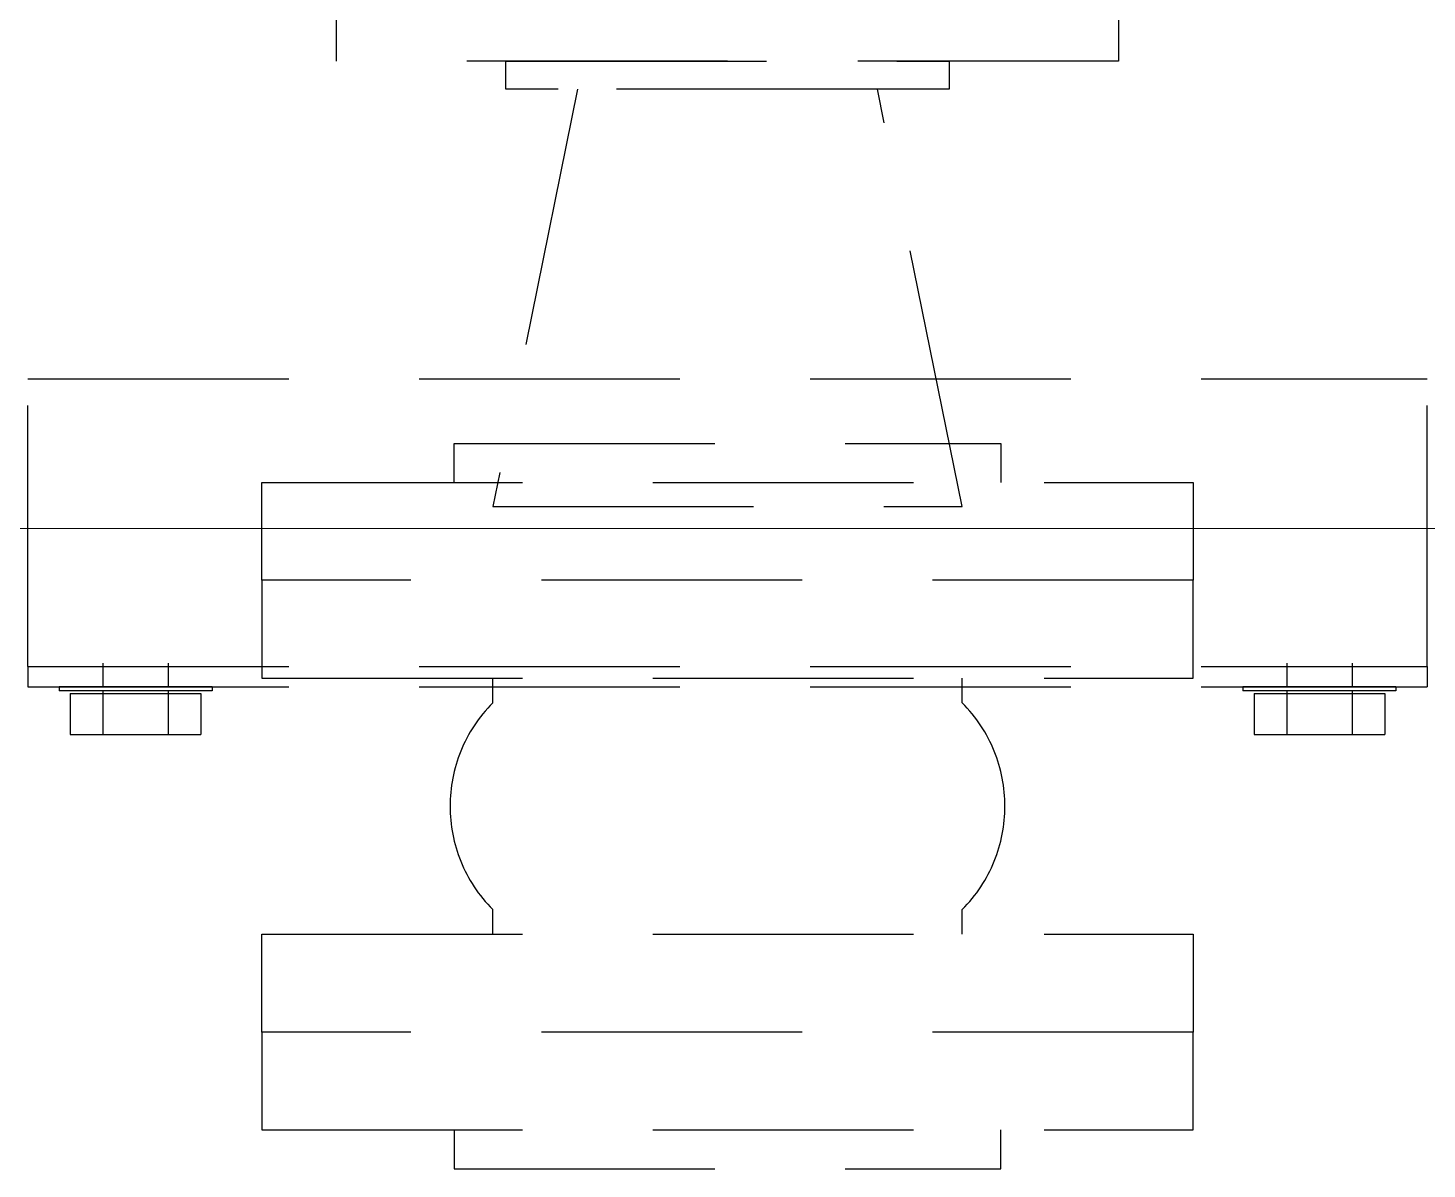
# Model space of a CAD drawing. Extents: x -32000 to 416743, y -254124 to 144214.
# Drawn here: x 255624.6 to 255965.4, y 64144.1 to 64421.9 of the extents above; entities that cross this region are included whole.
import ezdxf

# ---------------------------------------------------------------- set-up
doc = ezdxf.new("R2010")
doc.units = 0
doc.header["$LTSCALE"] = 10
doc.linetypes.add('XFM1Q40$0$HIDDEN', pattern=[9.525, 6.35, -3.175])
doc.layers.add('XFM1Q40$0$M-EQPM-MAU', color=22, linetype='Continuous')
doc.layers.add('XFM7P40ICA$0$H12PL4$0$L40_19_MEJI', color=252, linetype='Continuous')

# ---------------------------------------------------------------- blocks, each defined once
blk = doc.blocks.new('XFM1Q40')
at = {"layer": 'XFM1Q40$0$M-EQPM-MAU', "color": 252, "linetype": 'XFM1Q40$0$HIDDEN'}
for p, q in [((255699.75, 64413.8, 30.78), (255699.75, 64429.8, 30.78)), ((255890.25, 64429.8, 30.78), (255890.25, 64413.8, 30.78)), ((255890.25, 64413.8, 30.78), (255699.75, 64413.8, 30.78)), ((255741.02, 64407.03, 30.78), (255741.02, 64413.8, 30.78)), ((255741.02, 64413.8, 30.78), (255848.97, 64413.8, 30.78)), ((255848.97, 64413.8, 30.78), (255848.97, 64407.03, 30.78)), ((255758.5, 64407.03, 30.78), (255737.85, 64305.42, 30.78)), ((255848.97, 64407.03, 30.78), (255741.02, 64407.03, 30.78)), ((255831.5, 64407.03, 30.78), (255758.5, 64407.03, 30.78)), ((255852.15, 64305.42, 30.78), (255831.5, 64407.03, 30.78)), ((255624.63, 64336.47, 2.63), (255965.37, 64336.47, 2.63)), ((255624.63, 64266.47, 2.63), (255624.63, 64336.47, 2.63)), ((255965.37, 64266.47, 2.63), (255965.37, 64336.47, 2.63)), ((255728.42, 64311.24, 30.78), (255728.42, 64320.76, 30.78)), ((255728.42, 64320.76, 30.78), (255861.58, 64320.76, 30.78)), ((255861.58, 64320.76, 30.78), (255861.58, 64311.24, 30.78)), ((255681.59, 64287.42, 30.78), (255681.59, 64311.24, 30.78)), ((255681.59, 64311.24, 30.78), (255908.41, 64311.24, 30.78)), ((255908.41, 64311.24, 30.78), (255908.41, 64287.42, 30.78)), ((255737.85, 64305.42, 30.78), (255852.15, 64305.42, 30.78)), ((255908.41, 64287.42, 30.78), (255681.59, 64287.42, 30.78)), ((255681.59, 64287.42, 30.78), (255681.59, 64263.61, 30.78)), ((255908.41, 64287.42, 30.78), (255681.59, 64287.42, 30.78)), ((255908.41, 64263.61, 30.78), (255908.41, 64287.42, 30.78)), ((255642.86, 64267.28, -94.37), (255642.86, 64261.47, -94.37)), ((255642.86, 64267.28, -48.37), (255642.86, 64261.47, -48.37)), ((255642.86, 64267.28, -2.37), (255642.86, 64261.47, -2.37)), ((255658.81, 64267.28, -94.37), (255658.81, 64261.47, -94.37)), ((255658.81, 64267.28, -48.37), (255658.81, 64261.47, -48.37)), ((255658.81, 64267.28, -2.37), (255658.81, 64261.47, -2.37)), ((255931.19, 64267.28, -94.37), (255931.19, 64261.47, -94.37)), ((255931.19, 64267.28, -48.37), (255931.19, 64261.47, -48.37)), ((255931.19, 64267.28, -2.37), (255931.19, 64261.47, -2.37)), ((255947.14, 64267.28, -94.37), (255947.14, 64261.47, -94.37)), ((255947.14, 64267.28, -48.37), (255947.14, 64261.47, -48.37)), ((255947.14, 64267.28, -2.37), (255947.14, 64261.47, -2.37)), ((255624.63, 64266.47, 2.63), (255965.37, 64266.47, 2.63)), ((255681.59, 64263.61, 30.78), (255908.41, 64263.61, 30.78)), ((255737.85, 64257.61, 30.78), (255737.85, 64263.61, 30.78)), ((255852.15, 64257.61, 30.78), (255852.15, 64263.61, 30.78)), ((255624.63, 64261.47, -2.37), (255965.37, 64261.47, -2.37)), ((255624.63, 64261.47, -2.37), (255965.37, 64261.47, -2.37)), ((255632.19, 64261.47, -94.37), (255632.19, 64260.47, -94.37)), ((255632.19, 64261.47, -48.37), (255632.19, 64260.47, -48.37)), ((255632.19, 64261.47, -2.37), (255632.19, 64260.47, -2.37)), ((255642.86, 64260.47, -94.37), (255642.86, 64259.84, -94.37)), ((255642.86, 64260.47, -48.37), (255642.86, 64259.84, -48.37)), ((255642.86, 64260.47, -2.37), (255642.86, 64259.84, -2.37)), ((255658.81, 64260.47, -94.37), (255658.81, 64259.84, -94.37)), ((255658.81, 64260.47, -48.37), (255658.81, 64259.84, -48.37)), ((255658.81, 64260.47, -2.37), (255658.81, 64259.84, -2.37)), ((255669.49, 64261.47, -94.37), (255669.49, 64260.47, -94.37)), ((255669.49, 64261.47, -48.37), (255669.49, 64260.47, -48.37)), ((255669.49, 64261.47, -2.37), (255669.49, 64260.47, -2.37)), ((255920.51, 64261.47, -94.37), (255920.51, 64260.47, -94.37)), ((255920.51, 64261.47, -48.37), (255920.51, 64260.47, -48.37)), ((255920.51, 64261.47, -2.37), (255920.51, 64260.47, -2.37)), ((255931.19, 64260.47, -94.37), (255931.19, 64259.84, -94.37)), ((255931.19, 64260.47, -48.37), (255931.19, 64259.84, -48.37)), ((255931.19, 64260.47, -2.37), (255931.19, 64259.84, -2.37)), ((255947.14, 64260.47, -94.37), (255947.14, 64259.84, -94.37)), ((255947.14, 64260.47, -48.37), (255947.14, 64259.84, -48.37)), ((255947.14, 64260.47, -2.37), (255947.14, 64259.84, -2.37)), ((255957.81, 64261.47, -94.37), (255957.81, 64260.47, -94.37)), ((255957.81, 64261.47, -48.37), (255957.81, 64260.47, -48.37)), ((255957.81, 64261.47, -2.37), (255957.81, 64260.47, -2.37)), ((255634.93, 64259.84, -94.37), (255634.93, 64249.84, -94.37)), ((255634.93, 64259.84, -48.37), (255634.93, 64249.84, -48.37)), ((255634.93, 64259.84, -2.37), (255642.88, 64259.84, 11.41)), ((255634.93, 64259.84, -2.37), (255634.93, 64249.84, -2.37)), ((255642.88, 64259.84, 11.41), (255658.79, 64259.84, 11.41)), ((255642.88, 64259.84, 11.41), (255642.88, 64249.84, 11.41)), ((255658.79, 64259.84, 11.41), (255666.75, 64259.84, -2.37)), ((255658.79, 64259.84, 11.41), (255658.79, 64249.84, 11.41)), ((255666.75, 64259.84, -94.37), (255666.75, 64249.84, -94.37)), ((255666.75, 64259.84, -48.37), (255666.75, 64249.84, -48.37)), ((255666.75, 64259.84, -2.37), (255666.75, 64249.84, -2.37)), ((255923.25, 64259.84, -94.37), (255923.25, 64249.84, -94.37)), ((255923.25, 64259.84, -48.37), (255923.25, 64249.84, -48.37)), ((255923.25, 64259.84, -2.37), (255931.21, 64259.84, 11.41)), ((255923.25, 64259.84, -2.37), (255923.25, 64249.84, -2.37)), ((255931.21, 64259.84, 11.41), (255947.12, 64259.84, 11.41)), ((255931.21, 64259.84, 11.41), (255931.21, 64249.84, 11.41)), ((255947.12, 64259.84, 11.41), (255955.07, 64259.84, -2.37)), ((255947.12, 64259.84, 11.41), (255947.12, 64249.84, 11.41)), ((255955.07, 64259.84, -94.37), (255955.07, 64249.84, -94.37)), ((255955.07, 64259.84, -48.37), (255955.07, 64249.84, -48.37)), ((255955.07, 64259.84, -2.37), (255955.07, 64249.84, -2.37)), ((255634.93, 64249.84, -2.37), (255642.88, 64249.84, 11.41)), ((255642.88, 64249.84, 11.41), (255658.79, 64249.84, 11.41)), ((255658.79, 64249.84, 11.41), (255666.75, 64249.84, -2.37)), ((255923.25, 64249.84, -2.37), (255931.21, 64249.84, 11.41)), ((255931.21, 64249.84, 11.41), (255947.12, 64249.84, 11.41)), ((255947.12, 64249.84, 11.41), (255955.07, 64249.84, -2.37)), ((255737.85, 64201.24, 30.78), (255737.85, 64207.24, 30.78)), ((255852.15, 64201.24, 30.78), (255852.15, 64207.24, 30.78)), ((255681.59, 64177.42, 30.78), (255681.59, 64201.24, 30.78)), ((255681.59, 64201.24, 30.78), (255908.41, 64201.24, 30.78)), ((255908.41, 64201.24, 30.78), (255908.41, 64177.42, 30.78)), ((255908.41, 64177.42, 30.78), (255681.59, 64177.42, 30.78)), ((255681.59, 64177.42, 30.78), (255681.59, 64153.61, 30.78)), ((255908.41, 64177.42, 30.78), (255681.59, 64177.42, 30.78)), ((255908.41, 64153.61, 30.78), (255908.41, 64177.42, 30.78)), ((255681.59, 64153.61, 30.78), (255908.41, 64153.61, 30.78)), ((255728.42, 64153.61, 30.78), (255728.42, 64144.09, 30.78)), ((255861.58, 64144.09, 30.78), (255861.58, 64153.61, 30.78)), ((255728.42, 64144.09, 30.78), (255861.58, 64144.09, 30.78))]:
    blk.add_line(p, q, dxfattribs=at)
at = {"layer": 'XFM1Q40$0$M-EQPM-MAU', "color": 252, "linetype": 'XFM1Q40$0$HIDDEN', "extrusion": (1, 3.44509e-16, 0)}
for centre in [(64266.47, -2.37, 255624.63), (64266.47, -2.37, 255965.37)]:
    blk.add_arc(centre, 5, 90, 180, dxfattribs=at)
at = {"layer": 'XFM1Q40$0$M-EQPM-MAU', "color": 252, "linetype": 'XFM1Q40$0$HIDDEN', "extrusion": (5.282e-16, -1, 0)}
for centre in [(255650.84, -2.37, -64261.47), (255650.84, -2.37, -64260.47), (255939.16, -2.37, -64261.47), (255939.16, -2.37, -64260.47)]:
    blk.add_arc(centre, 18.65, 360, 180, dxfattribs=at)
at = {"layer": 'XFM1Q40$0$M-EQPM-MAU', "color": 252, "linetype": 'XFM1Q40$0$HIDDEN'}
for centre, start, end in [((255763.04, 64232.42, 30.78), 135, 225), ((255826.96, 64232.42, 30.78), 315, 45)]:
    blk.add_arc(centre, 35.62, start, end, dxfattribs=at)
blk = doc.blocks.new('XFM7P40ICA$0$H12PL4')
at = {"layer": 'XFM7P40ICA$0$H12PL4$0$L40_19_MEJI', "lineweight": 0}
blk.add_line((251900, 64300), (259100, 64300), dxfattribs=at)
blk = doc.blocks.new('XFM7P40ICA')
blk.add_blockref('XFM7P40ICA$0$H12PL4', (0, 0))

msp = doc.modelspace()

# ---------------------------------------------------------------- block references
for name in ['XFM7P40ICA', 'XFM1Q40']:
    msp.add_blockref(name, (0, 0))

doc.saveas('drawing.dxf')
